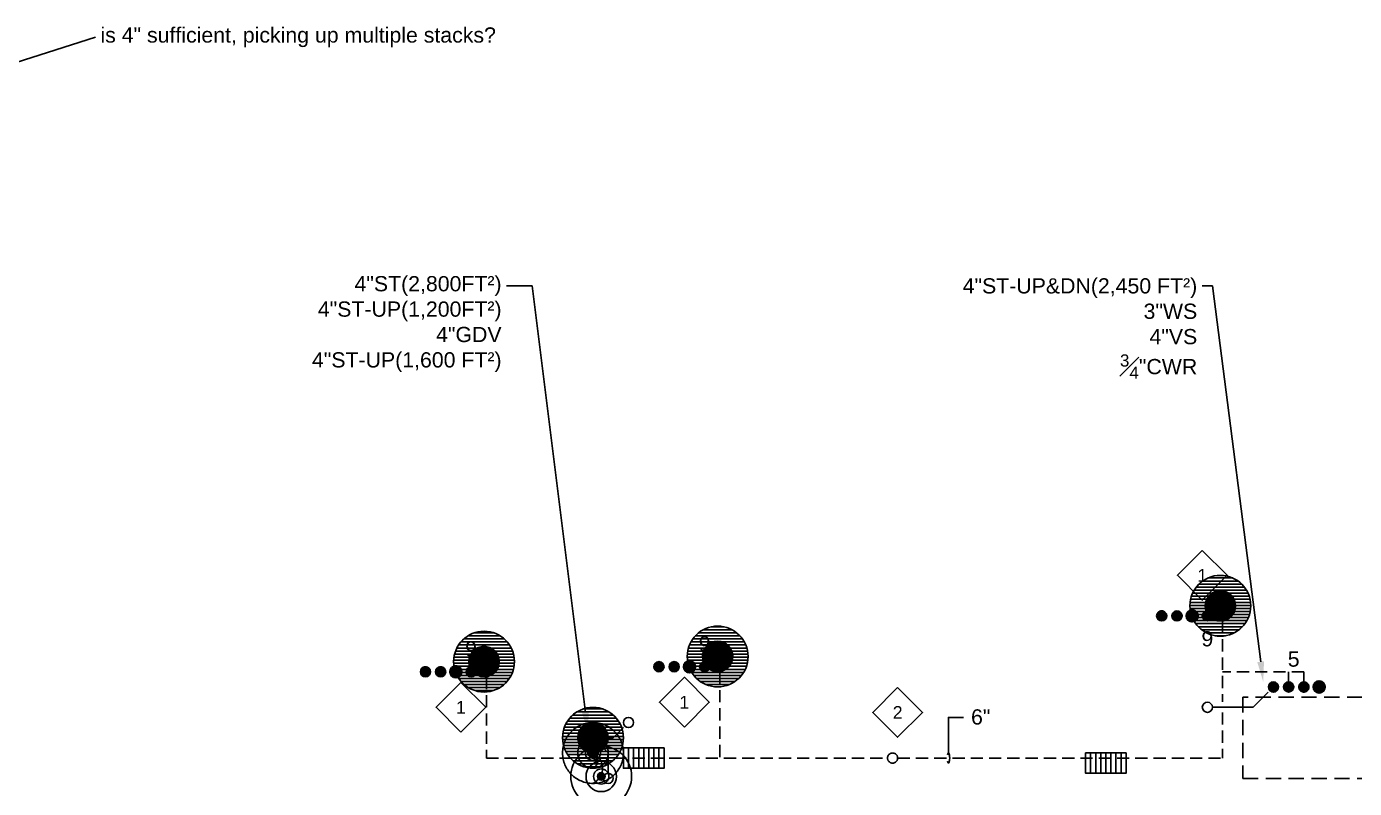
# Model space of a CAD drawing. Extents: x -3693 to 355, y -859 to 2117.
# Drawn here: x -3014 to -1968, y 324 to 924 of the extents above; entities that cross this region are included whole.
import ezdxf
from ezdxf.enums import TextEntityAlignment as Align

# ---------------------------------------------------------------- set-up
doc = ezdxf.new("R2010")
doc.units = 0
doc.header["$LTSCALE"] = 48
doc.header["$MEASUREMENT"] = 0
doc.linetypes.add('HIDDEN', pattern=[0.375, 0.25, -0.125])
doc.linetypes.add('VENT', pattern=[0.3, 0.2, -0.1])
for name, color, linetype in [('G-ANNO-TEXT', 70, 'Continuous'), ('G-ANNO-TEXT @ 128', 70, 'Continuous'), ('P-GV-N', 5, 'VENT'), ('P-GV-N @ 1 (1)', 5, 'VENT'), ('P-GV-N @ 1 (2)', 5, 'VENT'), ('P-GV-N @ 12', 5, 'VENT'), ('P-GV-N @ 128', 5, 'VENT'), ('P-GV-N @ 16', 5, 'VENT'), ('P-GV-N @ 192', 5, 'VENT'), ('P-GV-N @ 2', 5, 'VENT'), ('P-GV-N @ 24', 5, 'VENT'), ('P-GV-N @ 384', 5, 'VENT'), ('P-GV-N @ 4', 5, 'VENT'), ('P-GV-N @ 48', 5, 'VENT'), ('P-GV-N @ 64', 5, 'VENT'), ('P-GV-N @ 768', 5, 'VENT'), ('P-GV-N @ 8', 5, 'VENT'), ('P-GV-N @ 96', 5, 'VENT'), ('P-HW-N @ 128', 1, 'Continuous'), ('P-HWC-N', 2, 'Continuous'), ('P-HWC-N @ 1 (1)', 2, 'Continuous'), ('P-HWC-N @ 1 (2)', 2, 'Continuous'), ('P-HWC-N @ 12', 2, 'Continuous'), ('P-HWC-N @ 128', 2, 'Continuous'), ('P-HWC-N @ 16', 2, 'Continuous'), ('P-HWC-N @ 192', 2, 'Continuous'), ('P-HWC-N @ 2', 2, 'Continuous'), ('P-HWC-N @ 24', 2, 'Continuous'), ('P-HWC-N @ 384', 2, 'Continuous'), ('P-HWC-N @ 4', 2, 'Continuous'), ('P-HWC-N @ 48', 2, 'Continuous'), ('P-HWC-N @ 64', 2, 'Continuous'), ('P-HWC-N @ 768', 2, 'Continuous'), ('P-HWC-N @ 8', 2, 'Continuous'), ('P-HWC-N @ 96', 2, 'Continuous'), ('P-SAN-N @ 128', 6, 'Continuous'), ('P-SANV-N', 5, 'VENT'), ('P-SANV-N @ 128', 5, 'VENT'), ('P-STRM-N', 2, 'Continuous'), ('P-STRM-N @ 1 (1)', 2, 'Continuous'), ('P-STRM-N @ 1 (2)', 2, 'Continuous'), ('P-STRM-N @ 12', 2, 'Continuous'), ('P-STRM-N @ 128', 2, 'Continuous'), ('P-STRM-N @ 16', 2, 'Continuous'), ('P-STRM-N @ 192', 2, 'Continuous'), ('P-STRM-N @ 2', 2, 'Continuous'), ('P-STRM-N @ 24', 2, 'Continuous'), ('P-STRM-N @ 384', 2, 'Continuous'), ('P-STRM-N @ 4', 2, 'Continuous'), ('P-STRM-N @ 48', 2, 'Continuous'), ('P-STRM-N @ 64', 2, 'Continuous'), ('P-STRM-N @ 768', 2, 'Continuous'), ('P-STRM-N @ 8', 2, 'Continuous'), ('P-STRM-N @ 96', 2, 'Continuous')]:
    doc.layers.add(name, color=color, linetype=linetype)
doc.layers.add('P-CW-N @ 128', color=4, linetype='Continuous', lineweight=60)
doc.layers.add('P-SAN-DFU', color=7, linetype='Continuous', plot=False)
doc.styles.add('Arial', font='arial.ttf')

# ---------------------------------------------------------------- blocks, each defined once
blk = doc.blocks.new('*U17')
h = blk.add_hatch()
h.set_pattern_fill('ANSI31', color=256, scale=0.025, angle=135)
edge = h.paths.add_edge_path()
edge.add_arc((0, 0), 0.0313, 0, 360)
blk.add_circle((0, 0), 0.0312)
blk = doc.blocks.new('DIAMOND TAG')
blk.add_lwpolyline([(0, -0.1533), (0.1533, 0), (0, 0.1533), (-0.1533, 0)], close=True)
at = {"style": 'Arial'}
blk.add_attdef('XXX', text='', height=0.0781, dxfattribs=at).set_placement((0, 0), align=Align.MIDDLE)
blk = doc.blocks.new('*U12')
blk.add_circle((0, 0), 0.0312)
blk = doc.blocks.new('*U49')
blk.add_circle((0, 0), 0.0312)
blk = doc.blocks.new('EXPANSION JOINT')
at = {"color": 7, "linetype": 'Continuous'}
for p, q in [((-0.09375, -0.0625), (-0.09375, 0.0625)), ((-0.0625, -0.0625), (-0.0625, 0.0625)), ((-0.03125, -0.0625), (-0.03125, 0.0625)), ((0, -0.0625), (0, 0.0625)), ((0.03125, -0.0625), (0.03125, 0.0625)), ((0.0625, -0.0625), (0.0625, 0.0625)), ((0.09375, -0.0625), (0.09375, 0.0625))]:
    blk.add_line(p, q, dxfattribs=at)
at = {"linetype": 'Continuous'}
blk.add_lwpolyline([(-0.125, 0.0625), (-0.125, -0.0625), (0.125, -0.0625), (0.125, 0.0625)], close=True, dxfattribs=at)
blk = doc.blocks.new('*U655')
at = {"layer": 'P-STRM-N @ 1 (1)'}
blk.add_blockref('*U12', (-2561.5, 333.2), dxfattribs=at)
at = {"layer": 'P-STRM-N @ 1 (2)'}
blk.add_blockref('*U12', (-2561.5, 333.2), dxfattribs=at)
at = {"layer": 'P-STRM-N @ 12', "xscale": 12, "yscale": 12, "zscale": 12}
blk.add_blockref('*U12', (-2561.5, 333.2), dxfattribs=at)
at = {"layer": 'P-STRM-N @ 128', "xscale": 128, "yscale": 128, "zscale": 128}
blk.add_blockref('*U12', (-2556, 331.7), dxfattribs=at)
at = {"layer": 'P-STRM-N @ 16', "xscale": 16, "yscale": 16, "zscale": 16}
blk.add_blockref('*U12', (-2561.5, 333.2), dxfattribs=at)
at = {"layer": 'P-STRM-N @ 192', "xscale": 192, "yscale": 192, "zscale": 192}
blk.add_blockref('*U12', (-2561.5, 333.2), dxfattribs=at)
at = {"layer": 'P-STRM-N @ 2', "xscale": 2, "yscale": 2, "zscale": 2}
blk.add_blockref('*U12', (-2561.5, 333.2), dxfattribs=at)
at = {"layer": 'P-STRM-N @ 24', "xscale": 24, "yscale": 24, "zscale": 24}
blk.add_blockref('*U12', (-2561.5, 333.2), dxfattribs=at)
at = {"layer": 'P-STRM-N @ 384', "xscale": 384, "yscale": 384, "zscale": 384}
blk.add_blockref('*U12', (-2561.5, 333.2), dxfattribs=at)
at = {"layer": 'P-STRM-N @ 4', "xscale": 4, "yscale": 4, "zscale": 4}
blk.add_blockref('*U12', (-2561.5, 333.2), dxfattribs=at)
at = {"layer": 'P-STRM-N @ 48', "xscale": 48, "yscale": 48, "zscale": 48}
blk.add_blockref('*U12', (-2561.5, 333.2), dxfattribs=at)
at = {"layer": 'P-STRM-N @ 64', "xscale": 64, "yscale": 64, "zscale": 64}
blk.add_blockref('*U12', (-2561.5, 333.2), dxfattribs=at)
at = {"layer": 'P-STRM-N @ 768', "xscale": 768, "yscale": 768, "zscale": 768}
blk.add_blockref('*U12', (-2561.5, 333.2), dxfattribs=at)
at = {"layer": 'P-STRM-N @ 8', "xscale": 8, "yscale": 8, "zscale": 8}
blk.add_blockref('*U12', (-2561.5, 333.2), dxfattribs=at)
at = {"layer": 'P-STRM-N @ 96', "xscale": 96, "yscale": 96, "zscale": 96}
blk.add_blockref('*U12', (-2561.5, 333.2), dxfattribs=at)
blk = doc.blocks.new('*U656')
at = {"layer": 'P-STRM-N @ 1 (1)'}
blk.add_blockref('*U17', (-2568, 363.7), dxfattribs=at)
at = {"layer": 'P-STRM-N @ 1 (2)'}
blk.add_blockref('*U17', (-2568, 363.7), dxfattribs=at)
at = {"layer": 'P-STRM-N @ 12', "xscale": 12, "yscale": 12, "zscale": 12}
blk.add_blockref('*U17', (-2568, 363.7), dxfattribs=at)
at = {"layer": 'P-STRM-N @ 128', "xscale": 128, "yscale": 128, "zscale": 128}
blk.add_blockref('*U17', (-2568, 363.7), dxfattribs=at)
at = {"layer": 'P-STRM-N @ 16', "xscale": 16, "yscale": 16, "zscale": 16}
blk.add_blockref('*U17', (-2568, 363.7), dxfattribs=at)
at = {"layer": 'P-STRM-N @ 192', "xscale": 192, "yscale": 192, "zscale": 192}
blk.add_blockref('*U17', (-2568, 363.7), dxfattribs=at)
at = {"layer": 'P-STRM-N @ 2', "xscale": 2, "yscale": 2, "zscale": 2}
blk.add_blockref('*U17', (-2568, 363.7), dxfattribs=at)
at = {"layer": 'P-STRM-N @ 24', "xscale": 24, "yscale": 24, "zscale": 24}
blk.add_blockref('*U17', (-2568, 363.7), dxfattribs=at)
at = {"layer": 'P-STRM-N @ 384', "xscale": 384, "yscale": 384, "zscale": 384}
blk.add_blockref('*U17', (-2568, 363.7), dxfattribs=at)
at = {"layer": 'P-STRM-N @ 4', "xscale": 4, "yscale": 4, "zscale": 4}
blk.add_blockref('*U17', (-2568, 363.7), dxfattribs=at)
at = {"layer": 'P-STRM-N @ 48', "xscale": 48, "yscale": 48, "zscale": 48}
blk.add_blockref('*U17', (-2568, 363.7), dxfattribs=at)
at = {"layer": 'P-STRM-N @ 64', "xscale": 64, "yscale": 64, "zscale": 64}
blk.add_blockref('*U17', (-2568, 363.7), dxfattribs=at)
at = {"layer": 'P-STRM-N @ 768', "xscale": 768, "yscale": 768, "zscale": 768}
blk.add_blockref('*U17', (-2568, 363.7), dxfattribs=at)
at = {"layer": 'P-STRM-N @ 8', "xscale": 8, "yscale": 8, "zscale": 8}
blk.add_blockref('*U17', (-2568, 363.7), dxfattribs=at)
at = {"layer": 'P-STRM-N @ 96', "xscale": 96, "yscale": 96, "zscale": 96}
blk.add_blockref('*U17', (-2568, 363.7), dxfattribs=at)
blk = doc.blocks.new('*U685')
at = {"layer": 'P-HWC-N @ 1 (1)', "rotation": 180}
blk.add_blockref('*U17', (-2073.8, 467.7), dxfattribs=at)
at = {"layer": 'P-HWC-N @ 1 (2)', "rotation": 180}
blk.add_blockref('*U17', (-2073.8, 467.7), dxfattribs=at)
at = {"layer": 'P-HWC-N @ 12', "xscale": 12, "yscale": 12, "zscale": 12, "rotation": 180}
blk.add_blockref('*U17', (-2073.8, 467.7), dxfattribs=at)
at = {"layer": 'P-HWC-N @ 128', "xscale": 128, "yscale": 128, "zscale": 128, "rotation": 180}
blk.add_blockref('*U17', (-2120, 459.7), dxfattribs=at)
at = {"layer": 'P-HWC-N @ 16', "xscale": 16, "yscale": 16, "zscale": 16, "rotation": 180}
blk.add_blockref('*U17', (-2073.8, 467.7), dxfattribs=at)
at = {"layer": 'P-HWC-N @ 192', "xscale": 192, "yscale": 192, "zscale": 192, "rotation": 180}
blk.add_blockref('*U17', (-2073.8, 467.7), dxfattribs=at)
at = {"layer": 'P-HWC-N @ 2', "xscale": 2, "yscale": 2, "zscale": 2, "rotation": 180}
blk.add_blockref('*U17', (-2073.8, 467.7), dxfattribs=at)
at = {"layer": 'P-HWC-N @ 24', "xscale": 24, "yscale": 24, "zscale": 24, "rotation": 180}
blk.add_blockref('*U17', (-2073.8, 467.7), dxfattribs=at)
at = {"layer": 'P-HWC-N @ 384', "xscale": 384, "yscale": 384, "zscale": 384, "rotation": 180}
blk.add_blockref('*U17', (-2073.8, 467.7), dxfattribs=at)
at = {"layer": 'P-HWC-N @ 4', "xscale": 4, "yscale": 4, "zscale": 4, "rotation": 180}
blk.add_blockref('*U17', (-2073.8, 467.7), dxfattribs=at)
at = {"layer": 'P-HWC-N @ 48', "xscale": 48, "yscale": 48, "zscale": 48, "rotation": 180}
blk.add_blockref('*U17', (-2073.8, 467.7), dxfattribs=at)
at = {"layer": 'P-HWC-N @ 64', "xscale": 64, "yscale": 64, "zscale": 64, "rotation": 180}
blk.add_blockref('*U17', (-2073.8, 467.7), dxfattribs=at)
at = {"layer": 'P-HWC-N @ 768', "xscale": 768, "yscale": 768, "zscale": 768, "rotation": 180}
blk.add_blockref('*U17', (-2073.8, 467.7), dxfattribs=at)
at = {"layer": 'P-HWC-N @ 8', "xscale": 8, "yscale": 8, "zscale": 8, "rotation": 180}
blk.add_blockref('*U17', (-2073.8, 467.7), dxfattribs=at)
at = {"layer": 'P-HWC-N @ 96', "xscale": 96, "yscale": 96, "zscale": 96, "rotation": 180}
blk.add_blockref('*U17', (-2073.8, 467.7), dxfattribs=at)
blk = doc.blocks.new('*U686')
at = {"layer": 'P-HWC-N @ 1 (1)', "rotation": 180}
blk.add_blockref('*U17', (-2469.8, 427.7), dxfattribs=at)
at = {"layer": 'P-HWC-N @ 1 (2)', "rotation": 180}
blk.add_blockref('*U17', (-2469.8, 427.7), dxfattribs=at)
at = {"layer": 'P-HWC-N @ 12', "xscale": 12, "yscale": 12, "zscale": 12, "rotation": 180}
blk.add_blockref('*U17', (-2469.8, 427.7), dxfattribs=at)
at = {"layer": 'P-HWC-N @ 128', "xscale": 128, "yscale": 128, "zscale": 128, "rotation": 180}
blk.add_blockref('*U17', (-2516, 419.7), dxfattribs=at)
at = {"layer": 'P-HWC-N @ 16', "xscale": 16, "yscale": 16, "zscale": 16, "rotation": 180}
blk.add_blockref('*U17', (-2469.8, 427.7), dxfattribs=at)
at = {"layer": 'P-HWC-N @ 192', "xscale": 192, "yscale": 192, "zscale": 192, "rotation": 180}
blk.add_blockref('*U17', (-2469.8, 427.7), dxfattribs=at)
at = {"layer": 'P-HWC-N @ 2', "xscale": 2, "yscale": 2, "zscale": 2, "rotation": 180}
blk.add_blockref('*U17', (-2469.8, 427.7), dxfattribs=at)
at = {"layer": 'P-HWC-N @ 24', "xscale": 24, "yscale": 24, "zscale": 24, "rotation": 180}
blk.add_blockref('*U17', (-2469.8, 427.7), dxfattribs=at)
at = {"layer": 'P-HWC-N @ 384', "xscale": 384, "yscale": 384, "zscale": 384, "rotation": 180}
blk.add_blockref('*U17', (-2469.8, 427.7), dxfattribs=at)
at = {"layer": 'P-HWC-N @ 4', "xscale": 4, "yscale": 4, "zscale": 4, "rotation": 180}
blk.add_blockref('*U17', (-2469.8, 427.7), dxfattribs=at)
at = {"layer": 'P-HWC-N @ 48', "xscale": 48, "yscale": 48, "zscale": 48, "rotation": 180}
blk.add_blockref('*U17', (-2469.8, 427.7), dxfattribs=at)
at = {"layer": 'P-HWC-N @ 64', "xscale": 64, "yscale": 64, "zscale": 64, "rotation": 180}
blk.add_blockref('*U17', (-2469.8, 427.7), dxfattribs=at)
at = {"layer": 'P-HWC-N @ 768', "xscale": 768, "yscale": 768, "zscale": 768, "rotation": 180}
blk.add_blockref('*U17', (-2469.8, 427.7), dxfattribs=at)
at = {"layer": 'P-HWC-N @ 8', "xscale": 8, "yscale": 8, "zscale": 8, "rotation": 180}
blk.add_blockref('*U17', (-2469.8, 427.7), dxfattribs=at)
at = {"layer": 'P-HWC-N @ 96', "xscale": 96, "yscale": 96, "zscale": 96, "rotation": 180}
blk.add_blockref('*U17', (-2469.8, 427.7), dxfattribs=at)
blk = doc.blocks.new('*U687')
at = {"layer": 'P-HWC-N @ 1 (1)', "rotation": 180}
blk.add_blockref('*U17', (-2653.8, 423.7), dxfattribs=at)
at = {"layer": 'P-HWC-N @ 1 (2)', "rotation": 180}
blk.add_blockref('*U17', (-2653.8, 423.7), dxfattribs=at)
at = {"layer": 'P-HWC-N @ 12', "xscale": 12, "yscale": 12, "zscale": 12, "rotation": 180}
blk.add_blockref('*U17', (-2653.8, 423.7), dxfattribs=at)
at = {"layer": 'P-HWC-N @ 128', "xscale": 128, "yscale": 128, "zscale": 128, "rotation": 180}
blk.add_blockref('*U17', (-2700, 415.7), dxfattribs=at)
at = {"layer": 'P-HWC-N @ 16', "xscale": 16, "yscale": 16, "zscale": 16, "rotation": 180}
blk.add_blockref('*U17', (-2653.8, 423.7), dxfattribs=at)
at = {"layer": 'P-HWC-N @ 192', "xscale": 192, "yscale": 192, "zscale": 192, "rotation": 180}
blk.add_blockref('*U17', (-2653.8, 423.7), dxfattribs=at)
at = {"layer": 'P-HWC-N @ 2', "xscale": 2, "yscale": 2, "zscale": 2, "rotation": 180}
blk.add_blockref('*U17', (-2653.8, 423.7), dxfattribs=at)
at = {"layer": 'P-HWC-N @ 24', "xscale": 24, "yscale": 24, "zscale": 24, "rotation": 180}
blk.add_blockref('*U17', (-2653.8, 423.7), dxfattribs=at)
at = {"layer": 'P-HWC-N @ 384', "xscale": 384, "yscale": 384, "zscale": 384, "rotation": 180}
blk.add_blockref('*U17', (-2653.8, 423.7), dxfattribs=at)
at = {"layer": 'P-HWC-N @ 4', "xscale": 4, "yscale": 4, "zscale": 4, "rotation": 180}
blk.add_blockref('*U17', (-2653.8, 423.7), dxfattribs=at)
at = {"layer": 'P-HWC-N @ 48', "xscale": 48, "yscale": 48, "zscale": 48, "rotation": 180}
blk.add_blockref('*U17', (-2653.8, 423.7), dxfattribs=at)
at = {"layer": 'P-HWC-N @ 64', "xscale": 64, "yscale": 64, "zscale": 64, "rotation": 180}
blk.add_blockref('*U17', (-2653.8, 423.7), dxfattribs=at)
at = {"layer": 'P-HWC-N @ 768', "xscale": 768, "yscale": 768, "zscale": 768, "rotation": 180}
blk.add_blockref('*U17', (-2653.8, 423.7), dxfattribs=at)
at = {"layer": 'P-HWC-N @ 8', "xscale": 8, "yscale": 8, "zscale": 8, "rotation": 180}
blk.add_blockref('*U17', (-2653.8, 423.7), dxfattribs=at)
at = {"layer": 'P-HWC-N @ 96', "xscale": 96, "yscale": 96, "zscale": 96, "rotation": 180}
blk.add_blockref('*U17', (-2653.8, 423.7), dxfattribs=at)
blk = doc.blocks.new('*U9')
blk.add_lwpolyline([(0, 0.0311, 0.634258), (0, 0, -0.634258), (0, -0.0311)], format="xyb")
blk.add_circle((0, 0), 0.0312)
blk = doc.blocks.new('*U688')
at = {"layer": 'P-GV-N @ 1 (1)'}
blk.add_blockref('*U9', (-2568, 351.7), dxfattribs=at)
at = {"layer": 'P-GV-N @ 1 (2)'}
blk.add_blockref('*U9', (-2568, 351.7), dxfattribs=at)
at = {"layer": 'P-GV-N @ 12', "xscale": 12, "yscale": 12, "zscale": 12}
blk.add_blockref('*U9', (-2568, 351.7), dxfattribs=at)
at = {"layer": 'P-GV-N @ 128', "xscale": 128, "yscale": 128, "zscale": 128}
blk.add_blockref('*U9', (-2568, 351.7), dxfattribs=at)
at = {"layer": 'P-GV-N @ 16', "xscale": 16, "yscale": 16, "zscale": 16}
blk.add_blockref('*U9', (-2568, 351.7), dxfattribs=at)
at = {"layer": 'P-GV-N @ 192', "xscale": 192, "yscale": 192, "zscale": 192}
blk.add_blockref('*U9', (-2568, 351.7), dxfattribs=at)
at = {"layer": 'P-GV-N @ 2', "xscale": 2, "yscale": 2, "zscale": 2}
blk.add_blockref('*U9', (-2568, 351.7), dxfattribs=at)
at = {"layer": 'P-GV-N @ 24', "xscale": 24, "yscale": 24, "zscale": 24}
blk.add_blockref('*U9', (-2568, 351.7), dxfattribs=at)
at = {"layer": 'P-GV-N @ 384', "xscale": 384, "yscale": 384, "zscale": 384}
blk.add_blockref('*U9', (-2568, 351.7), dxfattribs=at)
at = {"layer": 'P-GV-N @ 4', "xscale": 4, "yscale": 4, "zscale": 4}
blk.add_blockref('*U9', (-2568, 351.7), dxfattribs=at)
at = {"layer": 'P-GV-N @ 48', "xscale": 48, "yscale": 48, "zscale": 48}
blk.add_blockref('*U9', (-2568, 351.7), dxfattribs=at)
at = {"layer": 'P-GV-N @ 64', "xscale": 64, "yscale": 64, "zscale": 64}
blk.add_blockref('*U9', (-2568, 351.7), dxfattribs=at)
at = {"layer": 'P-GV-N @ 768', "xscale": 768, "yscale": 768, "zscale": 768}
blk.add_blockref('*U9', (-2568, 351.7), dxfattribs=at)
at = {"layer": 'P-GV-N @ 8', "xscale": 8, "yscale": 8, "zscale": 8}
blk.add_blockref('*U9', (-2568, 351.7), dxfattribs=at)
at = {"layer": 'P-GV-N @ 96', "xscale": 96, "yscale": 96, "zscale": 96}
blk.add_blockref('*U9', (-2568, 351.7), dxfattribs=at)
blk = doc.blocks.new('LeaderNoteBlock')
blk.add_ellipse((0, 0), major_axis=(1, 0), ratio=0.25, start_param=5.387521, end_param=10.320443)

msp = doc.modelspace()

# ---------------------------------------------------------------- linework, layer by layer
at = {"layer": 'DEFPOINTS'}
msp.add_lwpolyline([(-3140, 729.6), (-3048, 887.7), (-2960, 915.7)], dxfattribs=at)
at = {"layer": 'G-ANNO-TEXT', "linetype": 'HIDDEN'}
for p, q in [((-2056, 395.7), (-2056, 331.7)), ((-1944, 395.7), (-2056, 395.7)), ((-2056, 331.7), (-1944, 331.7))]:
    msp.add_line(p, q, dxfattribs=at)
at = {"layer": 'G-ANNO-TEXT'}
for points in [[(-2574, 383.6), (-2616, 719.7), (-2636, 719.7)], [(-2042, 423.6), (-2080, 719.7), (-2088, 719.7)], [(-2288, 351.7), (-2288, 379.7), (-2276, 379.7)]]:
    msp.add_lwpolyline(points, dxfattribs=at)
for points in [[(-2039.4, 424), (-2040, 407.7), (-2044.7, 423.3)], [(-2571.3, 384), (-2572, 367.7), (-2576.6, 383.3)]]:
    msp.add_solid(points, dxfattribs=at)
at = {"layer": 'P-SANV-N'}
for p, q in [((-2072, 455.7), (-2072, 392.1)), ((-2652, 411.7), (-2652, 347.7)), ((-2468, 415.7), (-2468, 347.7)), ((-2008, 415.7), (-2072, 415.7)), ((-2020, 407.7), (-2020, 415.7)), ((-2008, 407.7), (-2008, 415.7)), ((-2072, 383.7), (-2072, 347.7)), ((-2652, 347.7), (-2336, 347.7)), ((-2328, 347.7), (-2072, 347.7))]:
    msp.add_line(p, q, dxfattribs=at)
at = {"layer": 'P-STRM-N'}
for p, q in [((-2036, 399.7), (-2048, 387.7)), ((-2080, 387.7), (-2048, 387.7)), ((-2544, 371.7), (-2552, 363.7)), ((-2568, 363.7), (-2556, 351.7)), ((-2552, 363.7), (-2564, 363.7)), ((-2556, 335.7), (-2556, 351.7))]:
    msp.add_line(p, q, dxfattribs=at)

# ---------------------------------------------------------------- block references
at = {"layer": 'G-ANNO-TEXT', "xscale": 4, "yscale": 4, "zscale": 4, "rotation": 270}
msp.add_blockref('LeaderNoteBlock', (-2288, 347.7), dxfattribs=at)
at = {"layer": 'G-ANNO-TEXT @ 128'}
ref = msp.add_blockref('DIAMOND TAG', (-2088, 491.7), dxfattribs=dict(at, xscale=128, yscale=128, zscale=128, rotation=180))
ref.add_attrib('XXX', '1', dxfattribs={"layer": '0', "height": 10, "style": 'Arial'}).set_placement((-2088, 491.7), align=Align.MIDDLE)
at = {"layer": 'G-ANNO-TEXT @ 128', "xscale": 128, "yscale": 128, "zscale": 128}
for p in [(-2496, 391.7), (-2672, 387.7)]:
    msp.add_blockref('DIAMOND TAG', p, dxfattribs=at).add_auto_attribs({'XXX': '1'})
at = {"layer": 'G-ANNO-TEXT @ 128'}
ref = msp.add_blockref('DIAMOND TAG', (-2328, 383.7), dxfattribs=dict(at, xscale=128, yscale=128, zscale=128, rotation=180))
ref.add_attrib('XXX', '2', dxfattribs={"layer": '0', "height": 10, "style": 'Arial'}).set_placement((-2328, 383.7), align=Align.MIDDLE)
at = {"layer": 'P-CW-N @ 128', "xscale": 128, "yscale": 128, "zscale": 128}
for p, rotation in [((-2096, 459.7), 89.99999999999999), ((-2676, 415.7), 180), ((-2492, 419.7), 180), ((-1996, 403.7), 89.99999999999999)]:
    msp.add_blockref('*U17', p, dxfattribs=dict(at, rotation=rotation))
at = {"layer": 'P-GV-N'}
msp.add_blockref('*U688', (0, 0), dxfattribs=at)
at = {"layer": 'P-HW-N @ 128', "xscale": 128, "yscale": 128, "zscale": 128}
for p, rotation in [((-2108, 459.7), 89.99999999999999), ((-2688, 415.7), 180), ((-2504, 419.7), 180)]:
    msp.add_blockref('*U17', p, dxfattribs=dict(at, rotation=rotation))
at = {"layer": 'P-HWC-N'}
for name in ['*U685', '*U686', '*U687']:
    msp.add_blockref(name, (0, 0), dxfattribs=at)
at = {"layer": 'P-SAN-N @ 128', "xscale": 128, "yscale": 128, "zscale": 128}
for p, rotation in [((-2084, 459.7), 89.99999999999999), ((-2664, 415.7), 180), ((-2480, 419.7), 180), ((-2020, 403.7), 89.99999999999999)]:
    msp.add_blockref('*U17', p, dxfattribs=dict(at, rotation=rotation))
at = {"layer": 'P-SANV-N @ 128', "xscale": 128, "yscale": 128, "zscale": 128}
for p, rotation in [((-2072, 459.7), 89.99999999999999), ((-2652, 415.7), 180), ((-2468, 419.7), 180), ((-2008, 403.7), 89.99999999999999)]:
    msp.add_blockref('*U17', p, dxfattribs=dict(at, rotation=rotation))
for name, p in [('EXPANSION JOINT', (-2528, 347.7)), ('*U49', (-2332, 347.7)), ('EXPANSION JOINT', (-2164, 343.7))]:
    msp.add_blockref(name, p, dxfattribs=at)
at = {"layer": 'P-STRM-N'}
for name in ['*U656', '*U655']:
    msp.add_blockref(name, (0, 0), dxfattribs=at)
at = {"layer": 'P-STRM-N @ 128', "xscale": 128, "yscale": 128, "zscale": 128}
for name, p in [('*U17', (-2032, 403.7)), ('*U12', (-2084, 387.7)), ('*U12', (-2540, 375.7))]:
    msp.add_blockref(name, p, dxfattribs=at)

# ---------------------------------------------------------------- texts
at = {"layer": 'DEFPOINTS', "insert": (-2956, 923.5), "char_height": 12, "attachment_point": 1, "style": 'Arial'}
msp.add_mtext('is 4" sufficient, picking up multiple stacks?', dxfattribs=at)
at = {"layer": 'G-ANNO-TEXT', "style": 'Arial'}
msp.add_text('6"', height=12, dxfattribs=at).set_placement((-2270.2, 374.1))
at = {"layer": 'G-ANNO-TEXT', "char_height": 12, "attachment_point": 3, "style": 'Arial'}
for s, insert in [('4"ST(2,800FT²)\\P4"ST-UP(1,200FT²)\\P4"GDV\\P4"ST-UP(1,600 FT²)', (-2640, 727.5)), ('\\A1;4"ST-UP&DN(2,450 FT²)\\P3"WS\\P4"VS\\P{\\H0.8x;\\S3#4;}"CWR', (-2092, 725.8))]:
    msp.add_mtext(s, dxfattribs=dict(at, insert=insert))
at = {"layer": 'P-SAN-DFU', "style": 'Arial'}
for s, p in [('9', (-2668.7, 427.7)), ('9', (-2484.7, 431.7)), ('9', (-2088.7, 435.7)), ('5', (-2020.7, 419.7))]:
    msp.add_text(s, height=12, dxfattribs=at).set_placement(p)

doc.saveas('drawing.dxf')
